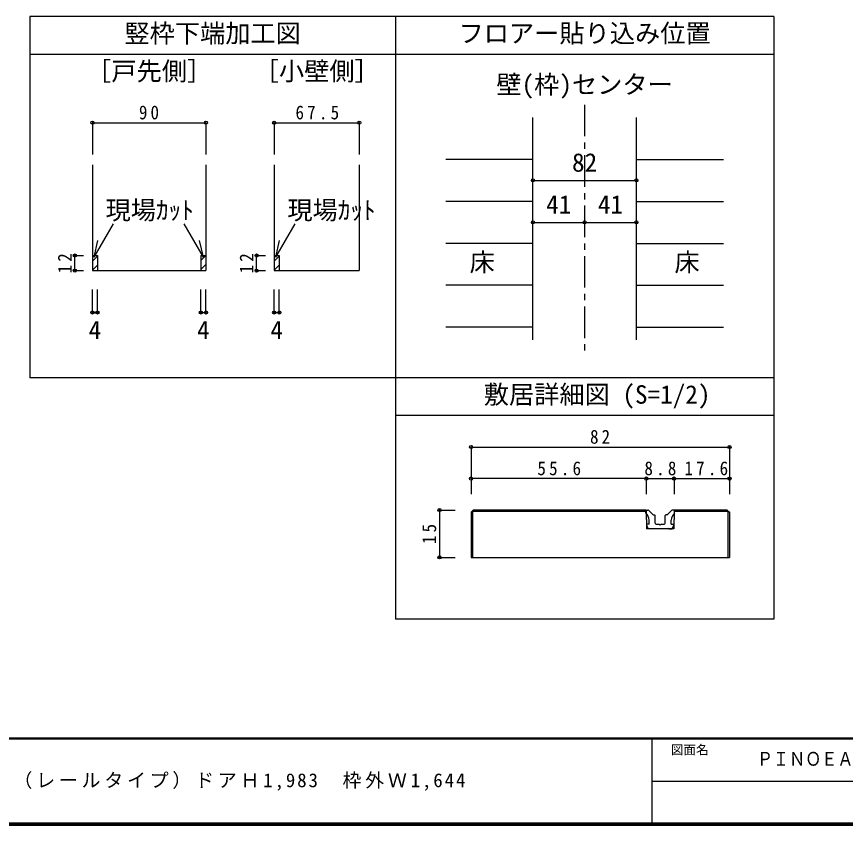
# Model space of a CAD drawing. Units: millimetres at full size, sheet at 1:5, with parts at other scales. Extents: x -973 to 977, y -718 to 696.
# Drawn here: x -502 to 155, y -701 to -59 of the extents above; entities that cross this region are included whole.
import ezdxf
from ezdxf.enums import TextEntityAlignment as Align

# ---------------------------------------------------------------- set-up
doc = ezdxf.new("R2010")
doc.units = ezdxf.units.MM
doc.header["$LTSCALE"] = 5
doc.header["$PDMODE"] = 32
doc.header["$PDSIZE"] = 2.5
doc.linetypes.add('CHAIN1', pattern=[8, 5, -1, 1, -1])
doc.linetypes.add('DASHED1', pattern=[1.8, 1.2, -0.6])
for name, color, linetype in [('0-1_通り芯', 4, 'CHAIN1'), ('0-3_仕上げ', 2, 'Continuous'), ('0-4_枠', 3, 'Continuous'), ('0-A_文字', 7, 'Continuous'), ('0-B_寸法', 7, 'Continuous'), ('0-C_ハッチ', 4, 'DASHED1'), ('1-4_枠', 3, 'Continuous'), ('1-7_金物', 7, 'Continuous'), ('1-B_寸法', 7, 'Continuous'), ('F-1_枠', 6, 'Continuous'), ('F-A_文字', 7, 'Continuous')]:
    doc.layers.add(name, color=color, linetype=linetype)
doc.styles.add('HG明朝B', font='')
doc.styles.add('ＭＳ ゴシック', font='')
doc.styles.get('HG明朝B').set_extended_font_data('HG明朝B')
doc.styles.get('ＭＳ ゴシック').set_extended_font_data('MS Gothic')

msp = doc.modelspace()

# ---------------------------------------------------------------- linework, layer by layer
at = {"layer": '0-1_通り芯'}
msp.add_line((-51.68, -129.167), (-51.68, -325.674), dxfattribs=at)
at = {"layer": '0-3_仕上げ', "color": 4}
for p, q in [((-92.68, -172.468), (-161.68, -172.468)), ((-10.68, -172.468), (58.32, -172.468)), ((-92.68, -205.769), (-161.68, -205.769)), ((-10.68, -205.769), (58.32, -205.769)), ((-92.68, -239.071), (-161.68, -239.071)), ((-10.68, -239.071), (58.32, -239.071)), ((-92.68, -272.372), (-161.68, -272.372)), ((-10.68, -272.372), (58.32, -272.372)), ((-92.68, -305.674), (-161.68, -305.674)), ((-10.68, -305.674), (58.32, -305.674))]:
    msp.add_line(p, q, dxfattribs=at)
at = {"layer": '0-4_枠'}
for p, q in [((-92.68, -315.674), (-92.68, -139.167)), ((-10.68, -315.674), (-10.68, -139.167)), ((-442.014, -176.677), (-442.014, -260.692)), ((-352.014, -176.677), (-352.014, -260.692)), ((-297.864, -176.677), (-297.864, -260.692)), ((-230.364, -176.677), (-230.364, -260.692)), ((-356.014, -248.692), (-352.014, -248.692)), ((-356.014, -248.692), (-356.014, -260.692)), ((-442.014, -260.692), (-352.014, -260.692)), ((-297.864, -260.692), (-230.364, -260.692))]:
    msp.add_line(p, q, dxfattribs=at)
for points in [[(-442.014, -248.692), (-438.014, -248.692), (-438.014, -260.692)], [(-297.864, -248.692), (-293.864, -248.692), (-293.864, -260.692)]]:
    msp.add_lwpolyline(points, dxfattribs=at)
at = {"layer": '0-A_文字', "color": 3}
for p, q in [((-201.68, -59.167), (-201.68, -537.167)), ((98.32, -89.167), (-491.68, -89.167)), ((98.32, -345.674), (-491.68, -345.674)), ((98.32, -375.674), (-201.68, -375.674))]:
    msp.add_line(p, q, dxfattribs=at)
at = {"layer": '0-A_文字'}
for p, q in [((-440.702, -249.999), (-425.407, -223.508)), ((-354.001, -249.999), (-369.295, -223.508)), ((-296.552, -249.999), (-281.258, -223.508)), ((-440.702, -249.999), (-437.689, -236.714)), ((-354.001, -249.999), (-357.013, -236.714)), ((-296.552, -249.999), (-293.539, -236.714))]:
    msp.add_line(p, q, dxfattribs=at)
at = {"layer": '0-A_文字', "color": 3}
for points in [[(98.32, -59.167), (-491.68, -59.167), (-491.68, -345.674)], [(98.32, -59.167), (98.32, -537.167), (-201.68, -537.167)]]:
    msp.add_lwpolyline(points, dxfattribs=at)
at = {"layer": '0-B_寸法', "color": 4}
for p, q in [((-442.014, -143.375), (-442.014, -168.635)), ((-442.014, -143.375), (-352.014, -143.375)), ((-352.014, -143.375), (-352.014, -168.635)), ((-297.864, -143.375), (-297.864, -168.635)), ((-297.864, -143.375), (-230.364, -143.375)), ((-230.364, -143.375), (-230.364, -168.635)), ((-92.68, -189.119), (-10.68, -189.119)), ((-92.68, -222.42), (-10.68, -222.42)), ((-455.972, -248.692), (-449.017, -248.692)), ((-455.972, -260.692), (-455.972, -248.692)), ((-311.823, -248.692), (-304.868, -248.692)), ((-311.823, -260.692), (-311.823, -248.692)), ((-455.972, -260.692), (-449.017, -260.692)), ((-311.823, -260.692), (-304.868, -260.692)), ((-442.014, -293.892), (-442.014, -275.692)), ((-438.014, -293.892), (-438.014, -275.692)), ((-356.014, -293.892), (-356.014, -275.692)), ((-352.014, -293.892), (-352.014, -275.692)), ((-297.864, -293.892), (-297.864, -275.692)), ((-293.864, -293.892), (-293.864, -275.692)), ((-442.014, -293.892), (-438.014, -293.892)), ((-356.014, -293.892), (-352.014, -293.892)), ((-297.864, -293.892), (-293.864, -293.892))]:
    msp.add_line(p, q, dxfattribs=at)
at = {"layer": '0-B_寸法'}
for p in [(-442.014, -143.375), (-352.014, -143.375), (-297.864, -143.375), (-230.364, -143.375), (-92.68, -189.119), (-10.68, -189.119), (-92.68, -222.42), (-51.68, -222.42), (-10.68, -222.42), (-455.972, -248.692), (-311.823, -248.692), (-455.972, -260.692), (-311.823, -260.692), (-442.014, -293.892), (-438.014, -293.892), (-356.014, -293.892), (-352.014, -293.892), (-297.864, -293.892), (-293.864, -293.892)]:
    msp.add_point(p, dxfattribs=at)
at = {"layer": '0-C_ハッチ'}
for p, q in [((-442.014, -253.176), (-438.014, -249.176)), ((-356.014, -252.692), (-352.014, -248.692)), ((-297.864, -253.176), (-293.864, -249.176)), ((-442.014, -260.247), (-438.014, -256.247)), ((-356.014, -259.763), (-352.014, -255.763)), ((-297.864, -260.247), (-293.864, -256.247))]:
    msp.add_line(p, q, dxfattribs=at)
at = {"layer": '1-4_枠'}
for p, q in [((-140.001, -450.674), (-141.769, -452.441)), ((-141.74, -452.441), (-141.74, -488.174)), ((-140.519, -451.924), (-140.519, -488.174)), ((-2.769, -451.924), (-140.519, -451.924)), ((-2.769, -450.674), (-140.001, -450.674)), ((19.231, -450.674), (19.231, -458.174)), ((61.463, -450.674), (19.231, -450.674)), ((61.981, -451.924), (19.231, -451.924)), ((61.463, -450.674), (63.231, -452.441)), ((61.981, -451.924), (61.981, -488.174)), ((63.231, -452.441), (63.231, -488.174)), ((18.981, -458.174), (18.981, -465.674)), ((18.981, -458.174), (19.231, -458.174)), ((18.981, -465.674), (-2.519, -465.674)), ((-141.769, -488.174), (63.231, -488.174))]:
    msp.add_line(p, q, dxfattribs=at)
msp.add_lwpolyline([(-2.769, -450.674), (-2.769, -458.174), (-2.519, -458.174), (-2.519, -465.674)], dxfattribs=at)
at = {"layer": '1-7_金物'}
for p, q in [((2.386, -454.204), (-0.778, -451.04)), ((14.076, -454.204), (17.24, -451.04)), ((19.481, -450.674), (18.124, -450.674)), ((19.481, -453.174), (19.481, -450.674)), ((-0.519, -461.923), (-0.519, -458.764)), ((2.917, -454.424), (3.731, -454.424)), ((4.231, -461.173), (4.231, -454.924)), ((12.231, -461.173), (12.231, -454.924)), ((13.545, -454.424), (12.731, -454.424)), ((16.981, -461.923), (16.981, -458.764)), ((-0.519, -461.923), (-2.019, -461.923)), ((13.981, -465.673), (2.481, -465.673)), ((4.981, -461.923), (7.481, -461.923)), ((7.481, -461.923), (8.231, -462.673)), ((8.231, -462.673), (8.981, -461.923)), ((8.981, -461.923), (11.481, -461.923)), ((14.481, -465.173), (13.981, -465.673)), ((14.981, -465.673), (14.481, -465.173)), ((14.981, -465.673), (17.731, -465.673)), ((16.981, -461.923), (18.481, -461.923)), ((17.731, -465.673), (18.946, -462.608))]:
    msp.add_line(p, q, dxfattribs=at)
for points in [[(-3.019, -453.174), (-3.019, -450.674), (-1.662, -450.674)], [(1.481, -465.673), (-1.269, -465.673), (-2.484, -462.608)], [(1.481, -465.673), (1.981, -465.173), (2.481, -465.673)]]:
    msp.add_lwpolyline(points, dxfattribs=at)
for centre, radius, start, end in [((-8.019, -458.764), 7.5, 0, 48.19), ((-1.662, -451.924), 1.25, 45, 90), ((24.481, -458.764), 7.5, 131.81, 180), ((18.124, -451.924), 1.25, 90, 135), ((2.917, -453.674), 0.75, 225, 270), ((3.731, -454.924), 0.5, 0, 90), ((12.731, -454.924), 0.5, 90, 180), ((13.545, -453.674), 0.75, 270, 315), ((-2.019, -462.423), 0.5, 90, 201.616), ((4.981, -461.173), 0.75, 180, 270), ((11.481, -461.173), 0.75, 270, 0), ((18.481, -462.423), 0.5, 338.384, 90)]:
    msp.add_arc(centre, radius, start, end, dxfattribs=at)
at = {"layer": '1-B_寸法', "color": 4}
for p, q in [((-141.769, -400.674), (-141.769, -425.674)), ((-2.769, -425.674), (-141.769, -425.674)), ((-141.769, -425.674), (-141.769, -438.174)), ((-2.769, -425.674), (19.231, -425.674)), ((-2.769, -425.674), (-2.769, -438.174)), ((19.231, -425.674), (63.231, -425.674)), ((19.231, -425.674), (19.231, -438.174)), ((63.231, -425.674), (63.231, -438.174)), ((-166.769, -450.674), (-154.269, -450.674)), ((-166.769, -450.674), (-166.769, -488.174)), ((-166.769, -488.174), (-154.269, -488.174))]:
    msp.add_line(p, q, dxfattribs=at)
msp.add_lwpolyline([(-141.769, -400.674), (63.231, -400.674), (63.231, -425.674)], dxfattribs=at)
at = {"layer": '1-B_寸法'}
for p in [(-141.769, -400.674), (63.231, -400.674), (-141.769, -425.674), (-2.769, -425.674), (19.231, -425.674), (63.231, -425.674), (-166.769, -450.674), (-166.769, -488.174)]:
    msp.add_point(p, dxfattribs=at)
at = {"layer": 'F-1_枠'}
for p, q in [((976.653, -631.667), (-973.347, -631.667)), ((976.653, -632.5), (-973.347, -632.5)), ((1.653, -632.5), (1.653, -699.167)), ((1.653, -665.833), (974.986, -665.834)), ((976.653, -699.167), (-973.347, -699.167)), ((976.653, -700), (-973.347, -700)), ((976.653, -700.833), (-973.347, -700.833))]:
    msp.add_line(p, q, dxfattribs=at)

# ---------------------------------------------------------------- texts
at = {"layer": '0-A_文字', "style": 'ＭＳ ゴシック'}
for s, p in [('竪枠下端加工図', (-416.68, -84.167)), ('フロアー貼り込み位置', (-151.68, -84.167)), ('［戸先側］', (-447.014, -114.167)), ('［小壁側］', (-314.114, -114.167)), ('壁(枠)センター', (-121.68, -124.758)), ('現場ｶｯﾄ', (-431.594, -224.415)), ('現場ｶｯﾄ', (-287.445, -224.415)), ('床', (-142.93, -265.722)), ('床', (19.57, -265.722)), ('敷居詳細図 (S=1/2)', (-131.68, -370.674))]:
    msp.add_text(s, height=14.66, dxfattribs=at).set_placement(p, align=Align.BOTTOM_LEFT)
at = {"layer": '0-B_寸法', "style": 'ＭＳ ゴシック'}
for s, p in [('82', (-61.68, -186.619)), ('41', (-82.18, -219.92)), ('41', (-41.18, -219.92)), ('4', (-445.014, -319.466)), ('4', (-359.014, -319.466)), ('4', (-300.864, -319.466))]:
    msp.add_text(s, height=14.66, dxfattribs=at).set_placement(p, align=Align.BOTTOM_LEFT)
at = {"layer": '0-B_寸法', "char_height": 11, "attachment_point": 7, "style": 'ＭＳ ゴシック'}
for s, insert in [('\\T1.36;\\W0.9;90', (-405.139, -140.875)), ('\\T1.38;\\W0.9;67.5', (-280.989, -140.875))]:
    msp.add_mtext(s, dxfattribs=dict(at, insert=insert))
at = {"layer": '0-B_寸法', "char_height": 11, "attachment_point": 7, "rotation": 90, "style": 'ＭＳ ゴシック'}
for insert in [(-458.472, -262.817), (-314.323, -262.817)]:
    msp.add_mtext('\\T1.36;\\W0.9;12', dxfattribs=dict(at, insert=insert))
at = {"layer": '1-B_寸法', "char_height": 11, "attachment_point": 7, "style": 'ＭＳ ゴシック'}
for s, insert in [('\\T1.36;\\W0.9;82', (-47.394, -398.174)), ('\\T1.38;\\W0.9;55.6', (-89.144, -423.174)), ('\\T1.38;\\W0.9;8.8', (-4.269, -423.174)), ('\\T1.38;\\W0.9;17.6', (27.488, -423.174))]:
    msp.add_mtext(s, dxfattribs=dict(at, insert=insert))
at = {"layer": '1-B_寸法', "insert": (-169.269, -477.549), "char_height": 11, "attachment_point": 7, "rotation": 90, "style": 'ＭＳ ゴシック'}
msp.add_mtext('\\T1.36;\\W0.9;15', dxfattribs=at)
at = {"layer": 'F-A_文字', "style": 'ＭＳ ゴシック'}
msp.add_text('図面名', height=7.331, dxfattribs=at).set_placement((16.653, -646.667), align=Align.BOTTOM_LEFT)
at = {"layer": 'F-A_文字', "style": 'HG明朝B', "width": 0.85}
msp.add_text('ＰＩＮＯＥＡＲＴＨ', height=11, dxfattribs=at).set_placement((84.986, -656.798), align=Align.BOTTOM_LEFT)
at = {"layer": 'F-A_文字', "insert": (-846.68, -673.333), "char_height": 11, "attachment_point": 7, "style": 'ＭＳ ゴシック'}
msp.add_mtext('\\T1.2;ピノアース\u3000片引き戸\u3000固定枠90\u3000下荷重（レールタイプ）ドアＨ1,983\u3000枠外Ｗ1,644', dxfattribs=at)

doc.saveas('drawing.dxf')
